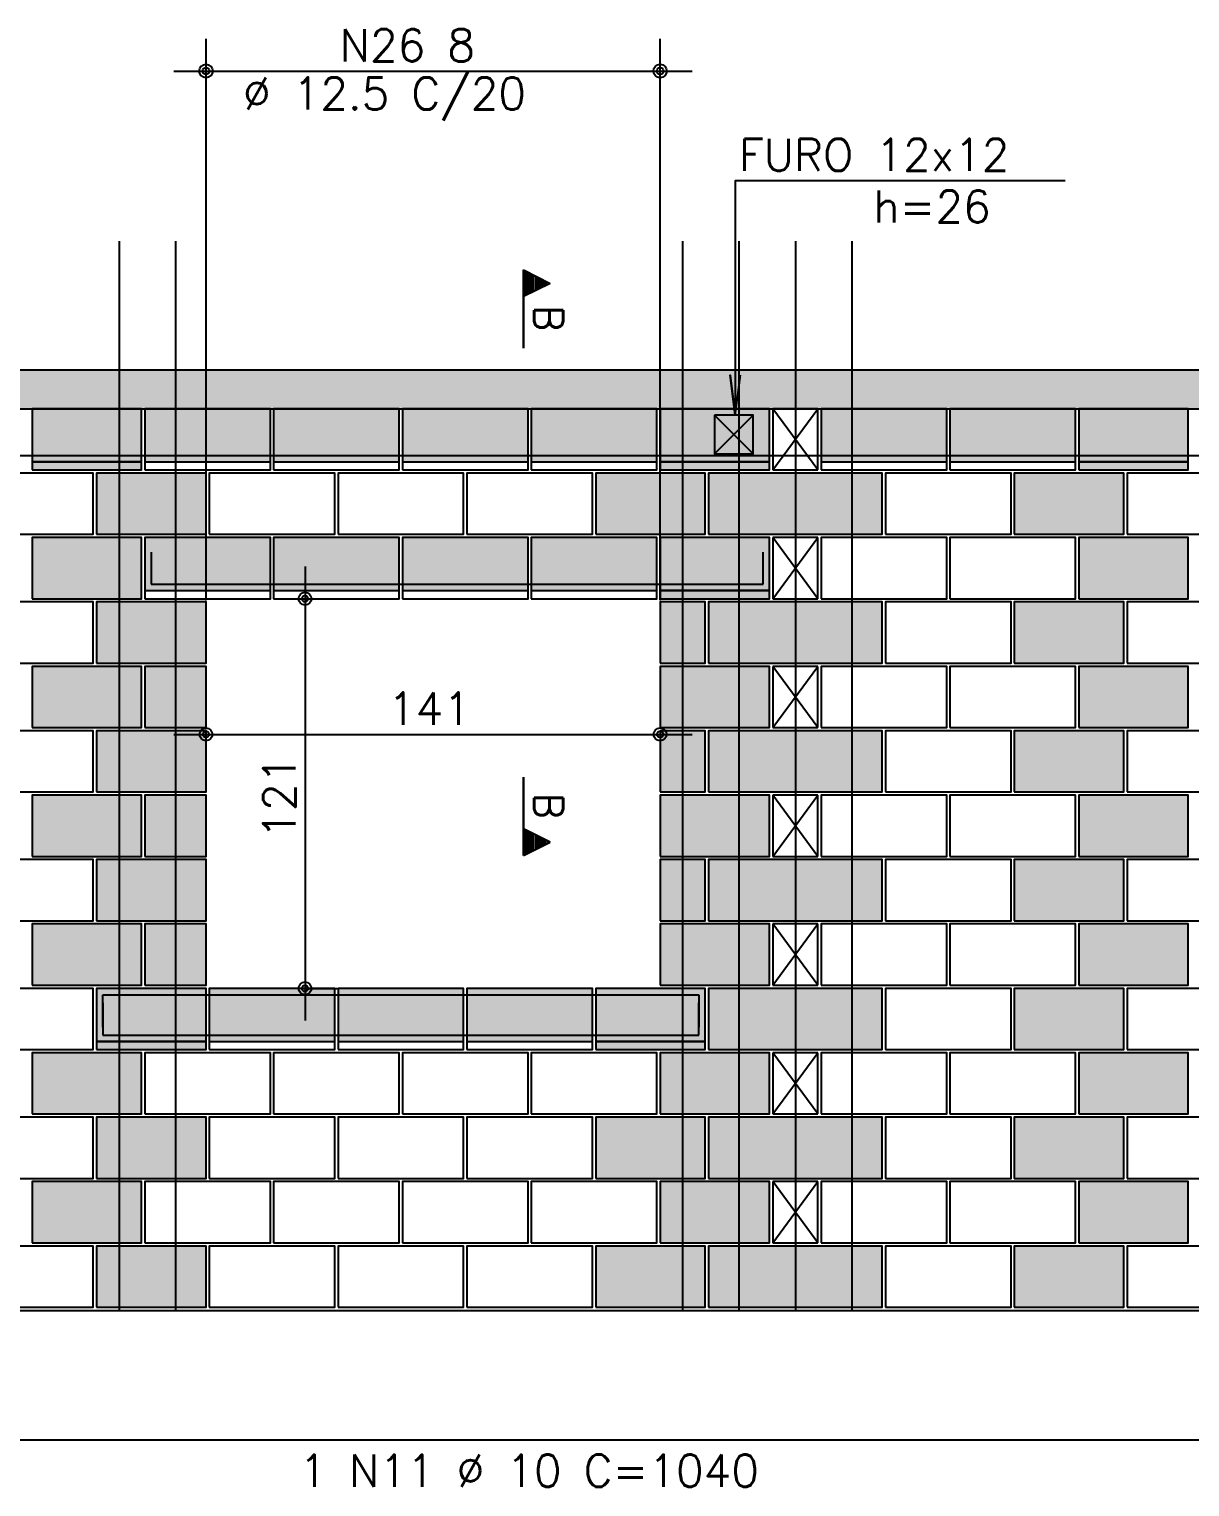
# Model space of a CAD drawing. Extents: x -2 to 121, y -2 to 61.
# Drawn here: x 34.65 to 41.86, y 25.88 to 34.93 of the extents above; entities that cross this region are included whole.
import ezdxf

# ---------------------------------------------------------------- set-up
doc = ezdxf.new("R2010")
doc.units = 0
doc.header["$MEASUREMENT"] = 0
for name, color, linetype in [('PENA_01', 1, 'CONTINUOUS'), ('PENA_02', 2, 'CONTINUOUS'), ('PENA_03', 3, 'CONTINUOUS'), ('PENA_05', 5, 'CONTINUOUS'), ('PENA_09', 254, 'CONTINUOUS'), ('PENA_11', 252, 'CONTINUOUS'), ('PENA_19', 240, 'CONTINUOUS'), ('PENA_21', 100, 'CONTINUOUS'), ('PENA_23', 50, 'CONTINUOUS'), ('PENA_28', 135, 'CONTINUOUS')]:
    doc.layers.add(name, color=color, linetype=linetype)
doc.styles.get("Standard").update_dxf_attribs({"font": 'ROMANS.SHX'})

msp = doc.modelspace()

# ---------------------------------------------------------------- linework, layer by layer
at = {"layer": 'PENA_01', "linetype": 'Continuous'}
for p, q in [((35.751821, 31.387547), (35.751821, 34.874768)), ((38.571821, 31.387547), (38.571821, 34.874768)), ((35.551821, 34.674768), (38.771821, 34.674768)), ((38.909876, 32.537547), (39.149876, 32.297547)), ((39.149876, 32.537547), (38.909876, 32.297547)), ((38.909876, 32.537547), (39.149876, 32.297547)), ((39.149876, 32.537547), (38.909876, 32.297547)), ((34.671821, 32.247547), (35.351821, 32.247547)), ((35.371821, 32.247547), (36.151821, 32.247547)), ((36.171821, 32.247547), (36.951821, 32.247547)), ((36.971821, 32.247547), (37.751821, 32.247547)), ((37.771821, 32.247547), (38.551821, 32.247547)), ((38.571821, 32.247547), (39.251821, 32.247547)), ((39.571821, 32.247547), (40.351821, 32.247547)), ((40.371821, 32.247547), (41.151821, 32.247547)), ((41.171821, 32.247547), (41.851821, 32.247547)), ((36.366739, 31.597547), (36.366739, 28.777547)), ((35.371821, 31.447547), (36.151821, 31.447547)), ((36.171821, 31.447547), (36.951821, 31.447547)), ((36.971821, 31.447547), (37.751821, 31.447547)), ((37.771821, 31.447547), (38.551821, 31.447547)), ((38.571821, 31.447547), (39.251821, 31.447547)), ((36.371821, 31.397547), (36.566739, 31.397547)), ((35.751821, 30.587547), (35.751821, 30.755157)), ((35.551821, 30.555157), (38.771821, 30.555157)), ((38.571821, 30.377547), (38.571821, 30.355157)), ((36.361821, 28.977547), (36.566739, 28.977547)), ((35.071821, 28.647547), (35.751821, 28.647547)), ((35.771821, 28.647547), (36.551821, 28.647547)), ((36.571821, 28.647547), (37.351821, 28.647547)), ((37.371821, 28.647547), (38.151821, 28.647547)), ((38.171821, 28.647547), (38.851821, 28.647547))]:
    msp.add_line(p, q, dxfattribs=at)
msp.add_lwpolyline([(38.909876, 32.537547), (38.909876, 32.297547), (39.149876, 32.297547), (39.149876, 32.537547), (38.909876, 32.537547)], dxfattribs=at)
msp.add_lwpolyline([(38.909876, 32.537547), (38.909876, 32.297547), (39.149876, 32.297547), (39.149876, 32.537547), (38.909876, 32.537547)], dxfattribs=at)
at = {"layer": 'PENA_02', "linetype": 'Continuous'}
for p, q in [((39.551821, 32.577547), (39.271821, 32.577547)), ((39.271821, 32.577547), (39.271821, 32.197547)), ((39.551821, 32.197547), (39.551821, 32.577547)), ((39.271821, 32.197547), (39.551821, 32.197547)), ((39.551821, 31.777547), (39.271821, 31.777547)), ((39.271821, 31.777547), (39.271821, 31.397547)), ((39.551821, 31.397547), (39.551821, 31.777547)), ((39.271821, 31.397547), (39.551821, 31.397547)), ((39.551821, 30.977547), (39.271821, 30.977547)), ((39.271821, 30.977547), (39.271821, 30.597547)), ((39.551821, 30.597547), (39.551821, 30.977547)), ((39.271821, 30.597547), (39.551821, 30.597547)), ((39.551821, 30.177547), (39.271821, 30.177547)), ((39.271821, 30.177547), (39.271821, 29.797547)), ((39.551821, 29.797547), (39.551821, 30.177547)), ((39.271821, 29.797547), (39.551821, 29.797547)), ((39.551821, 29.377547), (39.271821, 29.377547)), ((39.271821, 29.377547), (39.271821, 28.997547)), ((39.551821, 28.997547), (39.551821, 29.377547)), ((39.271821, 28.997547), (39.551821, 28.997547)), ((39.551821, 28.577547), (39.271821, 28.577547)), ((39.271821, 28.577547), (39.271821, 28.197547)), ((39.551821, 28.197547), (39.551821, 28.577547)), ((39.271821, 28.197547), (39.551821, 28.197547)), ((39.551821, 27.777547), (39.271821, 27.777547)), ((39.271821, 27.777547), (39.271821, 27.397547)), ((39.551821, 27.397547), (39.551821, 27.777547)), ((39.271821, 27.397547), (39.551821, 27.397547)), ((6.771821, 26.977547), (62.951821, 26.977547))]:
    msp.add_line(p, q, dxfattribs=at)
for points in [[(6.771821, 32.817547), (6.771821, 32.577547), (47.251821, 32.577547), (47.251821, 31.397547), (54.051821, 31.397547), (54.051821, 32.577547), (55.671821, 32.577547), (55.671821, 31.397547), (62.271821, 31.397547), (62.271821, 32.577547), (62.951821, 32.577547), (62.951821, 32.817547), (6.771821, 32.817547)], [(34.671821, 32.197547), (35.351821, 32.197547), (35.351821, 32.577547), (34.671821, 32.577547), (34.671821, 32.197547)], [(35.371821, 32.197547), (36.151821, 32.197547), (36.151821, 32.577547), (35.371821, 32.577547), (35.371821, 32.197547)], [(36.171821, 32.197547), (36.951821, 32.197547), (36.951821, 32.577547), (36.171821, 32.577547), (36.171821, 32.197547)], [(36.971821, 32.197547), (37.751821, 32.197547), (37.751821, 32.577547), (36.971821, 32.577547), (36.971821, 32.197547)], [(37.771821, 32.197547), (38.551821, 32.197547), (38.551821, 32.577547), (37.771821, 32.577547), (37.771821, 32.197547)], [(38.571821, 32.197547), (39.251821, 32.197547), (39.251821, 32.577547), (38.571821, 32.577547), (38.571821, 32.197547)], [(39.571821, 32.197547), (40.351821, 32.197547), (40.351821, 32.577547), (39.571821, 32.577547), (39.571821, 32.197547)], [(40.371821, 32.197547), (41.151821, 32.197547), (41.151821, 32.577547), (40.371821, 32.577547), (40.371821, 32.197547)], [(41.171821, 32.197547), (41.851821, 32.197547), (41.851821, 32.577547), (41.171821, 32.577547), (41.171821, 32.197547)], [(34.271821, 31.797547), (35.051821, 31.797547), (35.051821, 32.177547), (34.271821, 32.177547), (34.271821, 31.797547)], [(35.071821, 31.797547), (35.751821, 31.797547), (35.751821, 32.177547), (35.071821, 32.177547), (35.071821, 31.797547)], [(35.771821, 31.797547), (36.551821, 31.797547), (36.551821, 32.177547), (35.771821, 32.177547), (35.771821, 31.797547)], [(36.571821, 31.797547), (37.351821, 31.797547), (37.351821, 32.177547), (36.571821, 32.177547), (36.571821, 31.797547)], [(37.371821, 31.797547), (38.151821, 31.797547), (38.151821, 32.177547), (37.371821, 32.177547), (37.371821, 31.797547)], [(38.171821, 31.797547), (38.851821, 31.797547), (38.851821, 32.177547), (38.171821, 32.177547), (38.171821, 31.797547)], [(38.871821, 31.797547), (39.951821, 31.797547), (39.951821, 32.177547), (38.871821, 32.177547), (38.871821, 31.797547)], [(39.971821, 31.797547), (40.751821, 31.797547), (40.751821, 32.177547), (39.971821, 32.177547), (39.971821, 31.797547)], [(40.771821, 31.797547), (41.451821, 31.797547), (41.451821, 32.177547), (40.771821, 32.177547), (40.771821, 31.797547)], [(41.471821, 31.797547), (42.251821, 31.797547), (42.251821, 32.177547), (41.471821, 32.177547), (41.471821, 31.797547)], [(34.671821, 31.397547), (35.351821, 31.397547), (35.351821, 31.777547), (34.671821, 31.777547), (34.671821, 31.397547)], [(35.371821, 31.397547), (36.151821, 31.397547), (36.151821, 31.777547), (35.371821, 31.777547), (35.371821, 31.397547)], [(36.171821, 31.397547), (36.951821, 31.397547), (36.951821, 31.777547), (36.171821, 31.777547), (36.171821, 31.397547)], [(36.971821, 31.397547), (37.751821, 31.397547), (37.751821, 31.777547), (36.971821, 31.777547), (36.971821, 31.397547)], [(37.771821, 31.397547), (38.551821, 31.397547), (38.551821, 31.777547), (37.771821, 31.777547), (37.771821, 31.397547)], [(38.571821, 31.397547), (39.251821, 31.397547), (39.251821, 31.777547), (38.571821, 31.777547), (38.571821, 31.397547)], [(39.571821, 31.397547), (40.351821, 31.397547), (40.351821, 31.777547), (39.571821, 31.777547), (39.571821, 31.397547)], [(40.371821, 31.397547), (41.151821, 31.397547), (41.151821, 31.777547), (40.371821, 31.777547), (40.371821, 31.397547)], [(41.171821, 31.397547), (41.851821, 31.397547), (41.851821, 31.777547), (41.171821, 31.777547), (41.171821, 31.397547)], [(34.271821, 30.997547), (35.051821, 30.997547), (35.051821, 31.377547), (34.271821, 31.377547), (34.271821, 30.997547)], [(35.071821, 30.997547), (35.751821, 30.997547), (35.751821, 31.377547), (35.071821, 31.377547), (35.071821, 30.997547)], [(38.571821, 30.997547), (38.851821, 30.997547), (38.851821, 31.377547), (38.571821, 31.377547), (38.571821, 30.997547)], [(38.871821, 30.997547), (39.951821, 30.997547), (39.951821, 31.377547), (38.871821, 31.377547), (38.871821, 30.997547)], [(39.971821, 30.997547), (40.751821, 30.997547), (40.751821, 31.377547), (39.971821, 31.377547), (39.971821, 30.997547)], [(40.771821, 30.997547), (41.451821, 30.997547), (41.451821, 31.377547), (40.771821, 31.377547), (40.771821, 30.997547)], [(41.471821, 30.997547), (42.251821, 30.997547), (42.251821, 31.377547), (41.471821, 31.377547), (41.471821, 30.997547)], [(34.671821, 30.597547), (35.351821, 30.597547), (35.351821, 30.977547), (34.671821, 30.977547), (34.671821, 30.597547)], [(35.371821, 30.597547), (35.751821, 30.597547), (35.751821, 30.977547), (35.371821, 30.977547), (35.371821, 30.597547)], [(38.571821, 30.597547), (39.251821, 30.597547), (39.251821, 30.977547), (38.571821, 30.977547), (38.571821, 30.597547)], [(39.571821, 30.597547), (40.351821, 30.597547), (40.351821, 30.977547), (39.571821, 30.977547), (39.571821, 30.597547)], [(40.371821, 30.597547), (41.151821, 30.597547), (41.151821, 30.977547), (40.371821, 30.977547), (40.371821, 30.597547)], [(41.171821, 30.597547), (41.851821, 30.597547), (41.851821, 30.977547), (41.171821, 30.977547), (41.171821, 30.597547)], [(34.271821, 30.197547), (35.051821, 30.197547), (35.051821, 30.577547), (34.271821, 30.577547), (34.271821, 30.197547)], [(35.071821, 30.197547), (35.751821, 30.197547), (35.751821, 30.577547), (35.071821, 30.577547), (35.071821, 30.197547)], [(38.571821, 30.197547), (38.851821, 30.197547), (38.851821, 30.577547), (38.571821, 30.577547), (38.571821, 30.197547)], [(38.871821, 30.197547), (39.951821, 30.197547), (39.951821, 30.577547), (38.871821, 30.577547), (38.871821, 30.197547)], [(39.971821, 30.197547), (40.751821, 30.197547), (40.751821, 30.577547), (39.971821, 30.577547), (39.971821, 30.197547)], [(40.771821, 30.197547), (41.451821, 30.197547), (41.451821, 30.577547), (40.771821, 30.577547), (40.771821, 30.197547)], [(41.471821, 30.197547), (42.251821, 30.197547), (42.251821, 30.577547), (41.471821, 30.577547), (41.471821, 30.197547)], [(34.671821, 29.797547), (35.351821, 29.797547), (35.351821, 30.177547), (34.671821, 30.177547), (34.671821, 29.797547)], [(35.371821, 29.797547), (35.751821, 29.797547), (35.751821, 30.177547), (35.371821, 30.177547), (35.371821, 29.797547)], [(38.571821, 29.797547), (39.251821, 29.797547), (39.251821, 30.177547), (38.571821, 30.177547), (38.571821, 29.797547)], [(39.571821, 29.797547), (40.351821, 29.797547), (40.351821, 30.177547), (39.571821, 30.177547), (39.571821, 29.797547)], [(40.371821, 29.797547), (41.151821, 29.797547), (41.151821, 30.177547), (40.371821, 30.177547), (40.371821, 29.797547)], [(41.171821, 29.797547), (41.851821, 29.797547), (41.851821, 30.177547), (41.171821, 30.177547), (41.171821, 29.797547)], [(34.271821, 29.397547), (35.051821, 29.397547), (35.051821, 29.777547), (34.271821, 29.777547), (34.271821, 29.397547)], [(35.071821, 29.397547), (35.751821, 29.397547), (35.751821, 29.777547), (35.071821, 29.777547), (35.071821, 29.397547)], [(38.571821, 29.397547), (38.851821, 29.397547), (38.851821, 29.777547), (38.571821, 29.777547), (38.571821, 29.397547)], [(38.871821, 29.397547), (39.951821, 29.397547), (39.951821, 29.777547), (38.871821, 29.777547), (38.871821, 29.397547)], [(39.971821, 29.397547), (40.751821, 29.397547), (40.751821, 29.777547), (39.971821, 29.777547), (39.971821, 29.397547)], [(40.771821, 29.397547), (41.451821, 29.397547), (41.451821, 29.777547), (40.771821, 29.777547), (40.771821, 29.397547)], [(41.471821, 29.397547), (42.251821, 29.397547), (42.251821, 29.777547), (41.471821, 29.777547), (41.471821, 29.397547)], [(34.671821, 28.997547), (35.351821, 28.997547), (35.351821, 29.377547), (34.671821, 29.377547), (34.671821, 28.997547)], [(35.371821, 28.997547), (35.751821, 28.997547), (35.751821, 29.377547), (35.371821, 29.377547), (35.371821, 28.997547)], [(38.571821, 28.997547), (39.251821, 28.997547), (39.251821, 29.377547), (38.571821, 29.377547), (38.571821, 28.997547)], [(39.571821, 28.997547), (40.351821, 28.997547), (40.351821, 29.377547), (39.571821, 29.377547), (39.571821, 28.997547)], [(40.371821, 28.997547), (41.151821, 28.997547), (41.151821, 29.377547), (40.371821, 29.377547), (40.371821, 28.997547)], [(41.171821, 28.997547), (41.851821, 28.997547), (41.851821, 29.377547), (41.171821, 29.377547), (41.171821, 28.997547)], [(34.271821, 28.597547), (35.051821, 28.597547), (35.051821, 28.977547), (34.271821, 28.977547), (34.271821, 28.597547)], [(35.071821, 28.597547), (35.751821, 28.597547), (35.751821, 28.977547), (35.071821, 28.977547), (35.071821, 28.597547)], [(35.771821, 28.597547), (36.551821, 28.597547), (36.551821, 28.977547), (35.771821, 28.977547), (35.771821, 28.597547)], [(36.571821, 28.597547), (37.351821, 28.597547), (37.351821, 28.977547), (36.571821, 28.977547), (36.571821, 28.597547)], [(37.371821, 28.597547), (38.151821, 28.597547), (38.151821, 28.977547), (37.371821, 28.977547), (37.371821, 28.597547)], [(38.171821, 28.597547), (38.851821, 28.597547), (38.851821, 28.977547), (38.171821, 28.977547), (38.171821, 28.597547)], [(38.871821, 28.597547), (39.951821, 28.597547), (39.951821, 28.977547), (38.871821, 28.977547), (38.871821, 28.597547)], [(39.971821, 28.597547), (40.751821, 28.597547), (40.751821, 28.977547), (39.971821, 28.977547), (39.971821, 28.597547)], [(40.771821, 28.597547), (41.451821, 28.597547), (41.451821, 28.977547), (40.771821, 28.977547), (40.771821, 28.597547)], [(41.471821, 28.597547), (42.251821, 28.597547), (42.251821, 28.977547), (41.471821, 28.977547), (41.471821, 28.597547)], [(34.671821, 28.197547), (35.351821, 28.197547), (35.351821, 28.577547), (34.671821, 28.577547), (34.671821, 28.197547)], [(35.371821, 28.197547), (36.151821, 28.197547), (36.151821, 28.577547), (35.371821, 28.577547), (35.371821, 28.197547)], [(36.171821, 28.197547), (36.951821, 28.197547), (36.951821, 28.577547), (36.171821, 28.577547), (36.171821, 28.197547)], [(36.971821, 28.197547), (37.751821, 28.197547), (37.751821, 28.577547), (36.971821, 28.577547), (36.971821, 28.197547)], [(37.771821, 28.197547), (38.551821, 28.197547), (38.551821, 28.577547), (37.771821, 28.577547), (37.771821, 28.197547)], [(38.571821, 28.197547), (39.251821, 28.197547), (39.251821, 28.577547), (38.571821, 28.577547), (38.571821, 28.197547)], [(39.571821, 28.197547), (40.351821, 28.197547), (40.351821, 28.577547), (39.571821, 28.577547), (39.571821, 28.197547)], [(40.371821, 28.197547), (41.151821, 28.197547), (41.151821, 28.577547), (40.371821, 28.577547), (40.371821, 28.197547)], [(41.171821, 28.197547), (41.851821, 28.197547), (41.851821, 28.577547), (41.171821, 28.577547), (41.171821, 28.197547)], [(34.271821, 27.797547), (35.051821, 27.797547), (35.051821, 28.177547), (34.271821, 28.177547), (34.271821, 27.797547)], [(35.071821, 27.797547), (35.751821, 27.797547), (35.751821, 28.177547), (35.071821, 28.177547), (35.071821, 27.797547)], [(35.771821, 27.797547), (36.551821, 27.797547), (36.551821, 28.177547), (35.771821, 28.177547), (35.771821, 27.797547)], [(36.571821, 27.797547), (37.351821, 27.797547), (37.351821, 28.177547), (36.571821, 28.177547), (36.571821, 27.797547)], [(37.371821, 27.797547), (38.151821, 27.797547), (38.151821, 28.177547), (37.371821, 28.177547), (37.371821, 27.797547)], [(38.171821, 27.797547), (38.851821, 27.797547), (38.851821, 28.177547), (38.171821, 28.177547), (38.171821, 27.797547)], [(38.871821, 27.797547), (39.951821, 27.797547), (39.951821, 28.177547), (38.871821, 28.177547), (38.871821, 27.797547)], [(39.971821, 27.797547), (40.751821, 27.797547), (40.751821, 28.177547), (39.971821, 28.177547), (39.971821, 27.797547)], [(40.771821, 27.797547), (41.451821, 27.797547), (41.451821, 28.177547), (40.771821, 28.177547), (40.771821, 27.797547)], [(41.471821, 27.797547), (42.251821, 27.797547), (42.251821, 28.177547), (41.471821, 28.177547), (41.471821, 27.797547)], [(34.671821, 27.397547), (35.351821, 27.397547), (35.351821, 27.777547), (34.671821, 27.777547), (34.671821, 27.397547)], [(35.371821, 27.397547), (36.151821, 27.397547), (36.151821, 27.777547), (35.371821, 27.777547), (35.371821, 27.397547)], [(36.171821, 27.397547), (36.951821, 27.397547), (36.951821, 27.777547), (36.171821, 27.777547), (36.171821, 27.397547)], [(36.971821, 27.397547), (37.751821, 27.397547), (37.751821, 27.777547), (36.971821, 27.777547), (36.971821, 27.397547)], [(37.771821, 27.397547), (38.551821, 27.397547), (38.551821, 27.777547), (37.771821, 27.777547), (37.771821, 27.397547)], [(38.571821, 27.397547), (39.251821, 27.397547), (39.251821, 27.777547), (38.571821, 27.777547), (38.571821, 27.397547)], [(39.571821, 27.397547), (40.351821, 27.397547), (40.351821, 27.777547), (39.571821, 27.777547), (39.571821, 27.397547)], [(40.371821, 27.397547), (41.151821, 27.397547), (41.151821, 27.777547), (40.371821, 27.777547), (40.371821, 27.397547)], [(41.171821, 27.397547), (41.851821, 27.397547), (41.851821, 27.777547), (41.171821, 27.777547), (41.171821, 27.397547)], [(34.271821, 26.997547), (35.051821, 26.997547), (35.051821, 27.377547), (34.271821, 27.377547), (34.271821, 26.997547)], [(35.071821, 26.997547), (35.751821, 26.997547), (35.751821, 27.377547), (35.071821, 27.377547), (35.071821, 26.997547)], [(35.771821, 26.997547), (36.551821, 26.997547), (36.551821, 27.377547), (35.771821, 27.377547), (35.771821, 26.997547)], [(36.571821, 26.997547), (37.351821, 26.997547), (37.351821, 27.377547), (36.571821, 27.377547), (36.571821, 26.997547)], [(37.371821, 26.997547), (38.151821, 26.997547), (38.151821, 27.377547), (37.371821, 27.377547), (37.371821, 26.997547)], [(38.171821, 26.997547), (38.851821, 26.997547), (38.851821, 27.377547), (38.171821, 27.377547), (38.171821, 26.997547)], [(38.871821, 26.997547), (39.951821, 26.997547), (39.951821, 27.377547), (38.871821, 27.377547), (38.871821, 26.997547)], [(39.971821, 26.997547), (40.751821, 26.997547), (40.751821, 27.377547), (39.971821, 27.377547), (39.971821, 26.997547)], [(40.771821, 26.997547), (41.451821, 26.997547), (41.451821, 27.377547), (40.771821, 27.377547), (40.771821, 26.997547)], [(41.471821, 26.997547), (42.251821, 26.997547), (42.251821, 27.377547), (41.471821, 27.377547), (41.471821, 26.997547)]]:
    msp.add_lwpolyline(points, dxfattribs=at)
for centre, radius in [((35.751821, 34.674768), 0.041625), ((35.751821, 34.674768), 0.02075), ((38.571821, 34.674768), 0.041625), ((38.571821, 34.674768), 0.02075), ((36.366739, 31.397547), 0.04), ((36.366739, 31.397547), 0.02), ((35.751821, 30.555157), 0.04), ((35.751821, 30.555157), 0.02), ((38.571821, 30.555157), 0.04), ((38.571821, 30.555157), 0.02), ((36.366739, 28.977547), 0.04), ((36.366739, 28.977547), 0.02)]:
    msp.add_circle(centre, radius, dxfattribs=at)
at = {"layer": 'PENA_03', "linetype": 'Continuous'}
for p, q in [((37.722822, 32.952654), (37.722822, 33.439036)), ((37.722822, 33.439036), (37.888755, 33.35607)), ((37.723517, 33.437908), (37.887194, 33.35607)), ((37.723518, 33.437908), (37.723518, 33.274231)), ((37.735586, 33.432654), (37.735586, 33.279485)), ((37.74835, 33.426272), (37.74835, 33.285867)), ((37.761114, 33.41989), (37.761114, 33.292249)), ((37.773878, 33.413508), (37.773878, 33.298631)), ((37.786642, 33.407126), (37.786642, 33.305013)), ((37.888755, 33.35607), (37.723517, 33.273451)), ((37.887194, 33.35607), (37.723518, 33.274231)), ((37.799406, 33.400744), (37.799406, 33.311395)), ((37.81217, 33.394362), (37.81217, 33.317777)), ((37.824934, 33.38798), (37.824934, 33.324159)), ((37.837698, 33.381598), (37.837698, 33.330541)), ((37.850462, 33.375216), (37.850462, 33.336923)), ((37.863227, 33.368834), (37.863227, 33.343305)), ((37.875991, 33.362452), (37.875991, 33.349688)), ((37.723518, 33.273451), (37.723518, 32.952654)), ((39.271821, 32.197547), (39.551821, 32.577547)), ((39.551821, 32.197547), (39.271821, 32.577547)), ((39.271821, 31.397547), (39.551821, 31.777547)), ((39.551821, 31.397547), (39.271821, 31.777547)), ((36.171821, 31.397547), (36.171821, 31.397547)), ((35.751821, 31.187547), (35.751821, 31.187547)), ((38.571821, 31.187547), (38.571821, 31.187547)), ((39.271821, 30.597547), (39.551821, 30.977547)), ((39.551821, 30.597547), (39.271821, 30.977547)), ((38.571821, 30.577547), (38.571821, 30.577547)), ((35.751821, 30.387547), (35.751821, 30.387547)), ((37.722822, 30.28898), (37.722822, 29.802598)), ((37.723518, 29.968183), (37.723518, 30.28898)), ((39.271821, 29.797547), (39.551821, 30.177547)), ((39.551821, 29.797547), (39.271821, 30.177547)), ((37.888755, 29.885564), (37.723517, 29.968183)), ((37.723518, 29.803726), (37.723518, 29.967403)), ((37.887194, 29.885564), (37.723518, 29.967403)), ((37.722822, 29.802598), (37.888755, 29.885564)), ((37.723517, 29.803726), (37.887194, 29.885564)), ((37.735586, 29.80898), (37.735586, 29.962149)), ((37.74835, 29.815362), (37.74835, 29.955767)), ((37.761114, 29.821744), (37.761114, 29.949385)), ((37.773878, 29.828126), (37.773878, 29.943003)), ((37.786642, 29.834508), (37.786642, 29.936621)), ((37.799406, 29.84089), (37.799406, 29.930239)), ((37.81217, 29.847272), (37.81217, 29.923857)), ((37.824934, 29.853654), (37.824934, 29.917475)), ((37.837698, 29.860036), (37.837698, 29.911093)), ((37.850462, 29.866418), (37.850462, 29.904711)), ((37.863227, 29.8728), (37.863227, 29.898329)), ((37.875991, 29.879182), (37.875991, 29.891946)), ((39.271821, 28.997547), (39.551821, 29.377547)), ((39.551821, 28.997547), (39.271821, 29.377547)), ((36.161821, 28.977547), (36.161821, 28.977547)), ((39.271821, 28.197547), (39.551821, 28.577547)), ((39.551821, 28.197547), (39.271821, 28.577547)), ((39.271821, 27.397547), (39.551821, 27.777547)), ((39.551821, 27.397547), (39.271821, 27.777547))]:
    msp.add_line(p, q, dxfattribs=at)
msp.add_lwpolyline([(41.087998, 33.993563), (39.038908, 33.993563), (39.038908, 32.537778), (39.006276, 32.785639), (39.038908, 32.537778), (39.071539, 32.785639)], dxfattribs=at)
at = {"layer": 'PENA_05', "linetype": 'Continuous'}
for p, q in [((26.861821, 32.287547), (47.651821, 32.287547)), ((35.411821, 31.687547), (35.411821, 31.487547)), ((39.211821, 31.487547), (39.211821, 31.687547)), ((35.411821, 31.487547), (39.211821, 31.487547)), ((35.111821, 28.737547), (35.111821, 28.937547)), ((35.111821, 28.937547), (38.811821, 28.937547)), ((35.111821, 28.887547), (35.111821, 28.687547)), ((38.811821, 28.937547), (38.811821, 28.737547)), ((38.811821, 28.687547), (38.811821, 28.887547)), ((35.111821, 28.687547), (38.811821, 28.687547)), ((26.861821, 26.173299), (47.651821, 26.173299))]:
    msp.add_line(p, q, dxfattribs=at)
for points in [[(35.211821, 33.617547), (35.211821, 26.977547)], [(35.561821, 33.617547), (35.561821, 26.977547)], [(38.711821, 33.617547), (38.711821, 26.977547)], [(39.061821, 33.617547), (39.061821, 26.977547)], [(39.411821, 33.617547), (39.411821, 26.977547)], [(39.761821, 33.617547), (39.761821, 26.977547)]]:
    msp.add_lwpolyline(points, dxfattribs=at)
at = {"layer": 'PENA_09', "linetype": 'Continuous'}
for points in [[(34.671821, 32.247547), (35.351821, 32.247547), (35.351821, 32.577547), (34.671821, 32.577547), (34.671821, 32.247547)], [(35.371821, 32.247547), (36.151821, 32.247547), (36.151821, 32.577547), (35.371821, 32.577547), (35.371821, 32.247547)], [(36.171821, 32.247547), (36.951821, 32.247547), (36.951821, 32.577547), (36.171821, 32.577547), (36.171821, 32.247547)], [(36.971821, 32.247547), (37.751821, 32.247547), (37.751821, 32.577547), (36.971821, 32.577547), (36.971821, 32.247547)], [(37.771821, 32.247547), (38.551821, 32.247547), (38.551821, 32.577547), (37.771821, 32.577547), (37.771821, 32.247547)], [(38.571821, 32.247547), (39.251821, 32.247547), (39.251821, 32.577547), (38.571821, 32.577547), (38.571821, 32.247547)], [(39.571821, 32.247547), (40.351821, 32.247547), (40.351821, 32.577547), (39.571821, 32.577547), (39.571821, 32.247547)], [(40.371821, 32.247547), (41.151821, 32.247547), (41.151821, 32.577547), (40.371821, 32.577547), (40.371821, 32.247547)], [(41.171821, 32.247547), (41.851821, 32.247547), (41.851821, 32.577547), (41.171821, 32.577547), (41.171821, 32.247547)], [(35.371821, 31.447547), (36.151821, 31.447547), (36.151821, 31.777547), (35.371821, 31.777547), (35.371821, 31.447547)], [(36.171821, 31.447547), (36.951821, 31.447547), (36.951821, 31.777547), (36.171821, 31.777547), (36.171821, 31.447547)], [(36.971821, 31.447547), (37.751821, 31.447547), (37.751821, 31.777547), (36.971821, 31.777547), (36.971821, 31.447547)], [(37.771821, 31.447547), (38.551821, 31.447547), (38.551821, 31.777547), (37.771821, 31.777547), (37.771821, 31.447547)], [(38.571821, 31.447547), (39.251821, 31.447547), (39.251821, 31.777547), (38.571821, 31.777547), (38.571821, 31.447547)], [(35.071821, 28.647547), (35.751821, 28.647547), (35.751821, 28.977547), (35.071821, 28.977547), (35.071821, 28.647547)], [(35.771821, 28.647547), (36.551821, 28.647547), (36.551821, 28.977547), (35.771821, 28.977547), (35.771821, 28.647547)], [(36.571821, 28.647547), (37.351821, 28.647547), (37.351821, 28.977547), (36.571821, 28.977547), (36.571821, 28.647547)], [(37.371821, 28.647547), (38.151821, 28.647547), (38.151821, 28.977547), (37.371821, 28.977547), (37.371821, 28.647547)], [(38.171821, 28.647547), (38.851821, 28.647547), (38.851821, 28.977547), (38.171821, 28.977547), (38.171821, 28.647547)]]:
    msp.add_lwpolyline(points, dxfattribs=at)
for points in [[(34.671821, 32.247547), (35.351821, 32.247547), (35.351821, 32.577547)], [(34.671821, 32.247547), (35.351821, 32.577547), (34.671821, 32.577547)], [(34.671821, 32.247547), (34.671821, 32.577547), (34.671821, 32.247547)], [(35.371821, 32.247547), (36.151821, 32.247547), (36.151821, 32.577547)], [(35.371821, 32.247547), (36.151821, 32.577547), (35.371821, 32.577547)], [(35.371821, 32.247547), (35.371821, 32.577547), (35.371821, 32.247547)], [(36.171821, 32.247547), (36.951821, 32.247547), (36.951821, 32.577547)], [(36.171821, 32.247547), (36.951821, 32.577547), (36.171821, 32.577547)], [(36.171821, 32.247547), (36.171821, 32.577547), (36.171821, 32.247547)], [(36.971821, 32.247547), (37.751821, 32.247547), (37.751821, 32.577547)], [(36.971821, 32.247547), (37.751821, 32.577547), (36.971821, 32.577547)], [(36.971821, 32.247547), (36.971821, 32.577547), (36.971821, 32.247547)], [(37.771821, 32.247547), (38.551821, 32.247547), (38.551821, 32.577547)], [(37.771821, 32.247547), (38.551821, 32.577547), (37.771821, 32.577547)], [(37.771821, 32.247547), (37.771821, 32.577547), (37.771821, 32.247547)], [(38.571821, 32.247547), (39.251821, 32.247547), (39.251821, 32.577547)], [(38.571821, 32.247547), (39.251821, 32.577547), (38.571821, 32.577547)], [(38.571821, 32.247547), (38.571821, 32.577547), (38.571821, 32.247547)], [(39.571821, 32.247547), (40.351821, 32.247547), (40.351821, 32.577547)], [(39.571821, 32.247547), (40.351821, 32.577547), (39.571821, 32.577547)], [(39.571821, 32.247547), (39.571821, 32.577547), (39.571821, 32.247547)], [(40.371821, 32.247547), (41.151821, 32.247547), (41.151821, 32.577547)], [(40.371821, 32.247547), (41.151821, 32.577547), (40.371821, 32.577547)], [(40.371821, 32.247547), (40.371821, 32.577547), (40.371821, 32.247547)], [(41.171821, 32.247547), (41.851821, 32.247547), (41.851821, 32.577547)], [(41.171821, 32.247547), (41.851821, 32.577547), (41.171821, 32.577547)], [(41.171821, 32.247547), (41.171821, 32.577547), (41.171821, 32.247547)], [(35.371821, 31.447547), (36.151821, 31.447547), (36.151821, 31.777547)], [(35.371821, 31.447547), (36.151821, 31.777547), (35.371821, 31.777547)], [(35.371821, 31.447547), (35.371821, 31.777547), (35.371821, 31.447547)], [(36.171821, 31.447547), (36.951821, 31.447547), (36.951821, 31.777547)], [(36.171821, 31.447547), (36.951821, 31.777547), (36.171821, 31.777547)], [(36.171821, 31.447547), (36.171821, 31.777547), (36.171821, 31.447547)], [(36.971821, 31.447547), (37.751821, 31.447547), (37.751821, 31.777547)], [(36.971821, 31.447547), (37.751821, 31.777547), (36.971821, 31.777547)], [(36.971821, 31.447547), (36.971821, 31.777547), (36.971821, 31.447547)], [(37.771821, 31.447547), (38.551821, 31.447547), (38.551821, 31.777547)], [(37.771821, 31.447547), (38.551821, 31.777547), (37.771821, 31.777547)], [(37.771821, 31.447547), (37.771821, 31.777547), (37.771821, 31.447547)], [(38.571821, 31.447547), (39.251821, 31.447547), (39.251821, 31.777547)], [(38.571821, 31.447547), (39.251821, 31.777547), (38.571821, 31.777547)], [(38.571821, 31.447547), (38.571821, 31.777547), (38.571821, 31.447547)], [(35.071821, 28.647547), (35.751821, 28.647547), (35.751821, 28.977547)], [(35.071821, 28.647547), (35.751821, 28.977547), (35.071821, 28.977547)], [(35.071821, 28.647547), (35.071821, 28.977547), (35.071821, 28.647547)], [(35.771821, 28.647547), (36.551821, 28.647547), (36.551821, 28.977547)], [(35.771821, 28.647547), (36.551821, 28.977547), (35.771821, 28.977547)], [(35.771821, 28.647547), (35.771821, 28.977547), (35.771821, 28.647547)], [(36.571821, 28.647547), (37.351821, 28.647547), (37.351821, 28.977547)], [(36.571821, 28.647547), (37.351821, 28.977547), (36.571821, 28.977547)], [(36.571821, 28.647547), (36.571821, 28.977547), (36.571821, 28.647547)], [(37.371821, 28.647547), (38.151821, 28.647547), (38.151821, 28.977547)], [(37.371821, 28.647547), (38.151821, 28.977547), (37.371821, 28.977547)], [(37.371821, 28.647547), (37.371821, 28.977547), (37.371821, 28.647547)], [(38.171821, 28.647547), (38.851821, 28.647547), (38.851821, 28.977547)], [(38.171821, 28.647547), (38.851821, 28.977547), (38.171821, 28.977547)], [(38.171821, 28.647547), (38.171821, 28.977547), (38.171821, 28.647547)]]:
    msp.add_solid(points, dxfattribs=at)
at = {"layer": 'PENA_11', "linetype": 'Continuous'}
for points in [[(62.951821, 32.817547), (6.771821, 32.817547), (6.771821, 32.577547)], [(62.951821, 32.817547), (6.771821, 32.577547), (47.251821, 32.577547)]]:
    msp.add_solid(points, dxfattribs=at)
at = {"layer": 'PENA_19', "linetype": 'Continuous'}
for points in [[(38.871821, 31.797547), (39.951821, 31.797547), (39.951821, 32.177547), (38.871821, 32.177547), (38.871821, 31.797547)], [(38.871821, 30.997547), (39.951821, 30.997547), (39.951821, 31.377547), (38.871821, 31.377547), (38.871821, 30.997547)], [(38.871821, 30.197547), (39.951821, 30.197547), (39.951821, 30.577547), (38.871821, 30.577547), (38.871821, 30.197547)], [(38.871821, 29.397547), (39.951821, 29.397547), (39.951821, 29.777547), (38.871821, 29.777547), (38.871821, 29.397547)], [(38.871821, 28.597547), (39.951821, 28.597547), (39.951821, 28.977547), (38.871821, 28.977547), (38.871821, 28.597547)], [(38.871821, 27.797547), (39.951821, 27.797547), (39.951821, 28.177547), (38.871821, 28.177547), (38.871821, 27.797547)], [(38.871821, 26.997547), (39.951821, 26.997547), (39.951821, 27.377547), (38.871821, 27.377547), (38.871821, 26.997547)]]:
    msp.add_lwpolyline(points, dxfattribs=at)
for points in [[(38.871821, 31.797547), (39.951821, 31.797547), (39.951821, 32.177547)], [(38.871821, 31.797547), (39.951821, 32.177547), (38.871821, 32.177547)], [(38.871821, 31.797547), (38.871821, 32.177547), (38.871821, 31.797547)], [(38.871821, 30.997547), (39.951821, 30.997547), (39.951821, 31.377547)], [(38.871821, 30.997547), (39.951821, 31.377547), (38.871821, 31.377547)], [(38.871821, 30.997547), (38.871821, 31.377547), (38.871821, 30.997547)], [(38.871821, 30.197547), (39.951821, 30.197547), (39.951821, 30.577547)], [(38.871821, 30.197547), (39.951821, 30.577547), (38.871821, 30.577547)], [(38.871821, 30.197547), (38.871821, 30.577547), (38.871821, 30.197547)], [(38.871821, 29.397547), (39.951821, 29.397547), (39.951821, 29.777547)], [(38.871821, 29.397547), (39.951821, 29.777547), (38.871821, 29.777547)], [(38.871821, 29.397547), (38.871821, 29.777547), (38.871821, 29.397547)], [(38.871821, 28.597547), (39.951821, 28.597547), (39.951821, 28.977547)], [(38.871821, 28.597547), (39.951821, 28.977547), (38.871821, 28.977547)], [(38.871821, 28.597547), (38.871821, 28.977547), (38.871821, 28.597547)], [(38.871821, 27.797547), (39.951821, 27.797547), (39.951821, 28.177547)], [(38.871821, 27.797547), (39.951821, 28.177547), (38.871821, 28.177547)], [(38.871821, 27.797547), (38.871821, 28.177547), (38.871821, 27.797547)], [(38.871821, 26.997547), (39.951821, 26.997547), (39.951821, 27.377547)], [(38.871821, 26.997547), (39.951821, 27.377547), (38.871821, 27.377547)], [(38.871821, 26.997547), (38.871821, 27.377547), (38.871821, 26.997547)]]:
    msp.add_solid(points, dxfattribs=at)
at = {"layer": 'PENA_21', "linetype": 'Continuous'}
for points in [[(34.671821, 32.197547), (35.351821, 32.197547), (35.351821, 32.247547), (34.671821, 32.247547), (34.671821, 32.197547)], [(38.571821, 32.197547), (39.251821, 32.197547), (39.251821, 32.247547), (38.571821, 32.247547), (38.571821, 32.197547)], [(41.171821, 32.197547), (41.851821, 32.197547), (41.851821, 32.247547), (41.171821, 32.247547), (41.171821, 32.197547)], [(35.071821, 31.797547), (35.751821, 31.797547), (35.751821, 32.177547), (35.071821, 32.177547), (35.071821, 31.797547)], [(38.171821, 31.797547), (38.851821, 31.797547), (38.851821, 32.177547), (38.171821, 32.177547), (38.171821, 31.797547)], [(40.771821, 31.797547), (41.451821, 31.797547), (41.451821, 32.177547), (40.771821, 32.177547), (40.771821, 31.797547)], [(34.671821, 31.397547), (35.351821, 31.397547), (35.351821, 31.777547), (34.671821, 31.777547), (34.671821, 31.397547)], [(41.171821, 31.397547), (41.851821, 31.397547), (41.851821, 31.777547), (41.171821, 31.777547), (41.171821, 31.397547)], [(38.571821, 31.397547), (39.251821, 31.397547), (39.251821, 31.447547), (38.571821, 31.447547), (38.571821, 31.397547)], [(35.071821, 30.997547), (35.751821, 30.997547), (35.751821, 31.377547), (35.071821, 31.377547), (35.071821, 30.997547)], [(40.771821, 30.997547), (41.451821, 30.997547), (41.451821, 31.377547), (40.771821, 31.377547), (40.771821, 30.997547)], [(34.671821, 30.597547), (35.351821, 30.597547), (35.351821, 30.977547), (34.671821, 30.977547), (34.671821, 30.597547)], [(38.571821, 30.597547), (39.251821, 30.597547), (39.251821, 30.977547), (38.571821, 30.977547), (38.571821, 30.597547)], [(41.171821, 30.597547), (41.851821, 30.597547), (41.851821, 30.977547), (41.171821, 30.977547), (41.171821, 30.597547)], [(35.071821, 30.197547), (35.751821, 30.197547), (35.751821, 30.577547), (35.071821, 30.577547), (35.071821, 30.197547)], [(40.771821, 30.197547), (41.451821, 30.197547), (41.451821, 30.577547), (40.771821, 30.577547), (40.771821, 30.197547)], [(34.671821, 29.797547), (35.351821, 29.797547), (35.351821, 30.177547), (34.671821, 30.177547), (34.671821, 29.797547)], [(38.571821, 29.797547), (39.251821, 29.797547), (39.251821, 30.177547), (38.571821, 30.177547), (38.571821, 29.797547)], [(41.171821, 29.797547), (41.851821, 29.797547), (41.851821, 30.177547), (41.171821, 30.177547), (41.171821, 29.797547)], [(35.071821, 29.397547), (35.751821, 29.397547), (35.751821, 29.777547), (35.071821, 29.777547), (35.071821, 29.397547)], [(40.771821, 29.397547), (41.451821, 29.397547), (41.451821, 29.777547), (40.771821, 29.777547), (40.771821, 29.397547)], [(34.671821, 28.997547), (35.351821, 28.997547), (35.351821, 29.377547), (34.671821, 29.377547), (34.671821, 28.997547)], [(38.571821, 28.997547), (39.251821, 28.997547), (39.251821, 29.377547), (38.571821, 29.377547), (38.571821, 28.997547)], [(41.171821, 28.997547), (41.851821, 28.997547), (41.851821, 29.377547), (41.171821, 29.377547), (41.171821, 28.997547)], [(40.771821, 28.597547), (41.451821, 28.597547), (41.451821, 28.977547), (40.771821, 28.977547), (40.771821, 28.597547)], [(35.071821, 28.597547), (35.751821, 28.597547), (35.751821, 28.647547), (35.071821, 28.647547), (35.071821, 28.597547)], [(38.171821, 28.597547), (38.851821, 28.597547), (38.851821, 28.647547), (38.171821, 28.647547), (38.171821, 28.597547)], [(34.671821, 28.197547), (35.351821, 28.197547), (35.351821, 28.577547), (34.671821, 28.577547), (34.671821, 28.197547)], [(38.571821, 28.197547), (39.251821, 28.197547), (39.251821, 28.577547), (38.571821, 28.577547), (38.571821, 28.197547)], [(41.171821, 28.197547), (41.851821, 28.197547), (41.851821, 28.577547), (41.171821, 28.577547), (41.171821, 28.197547)], [(35.071821, 27.797547), (35.751821, 27.797547), (35.751821, 28.177547), (35.071821, 28.177547), (35.071821, 27.797547)], [(38.171821, 27.797547), (38.851821, 27.797547), (38.851821, 28.177547), (38.171821, 28.177547), (38.171821, 27.797547)], [(40.771821, 27.797547), (41.451821, 27.797547), (41.451821, 28.177547), (40.771821, 28.177547), (40.771821, 27.797547)], [(34.671821, 27.397547), (35.351821, 27.397547), (35.351821, 27.777547), (34.671821, 27.777547), (34.671821, 27.397547)], [(38.571821, 27.397547), (39.251821, 27.397547), (39.251821, 27.777547), (38.571821, 27.777547), (38.571821, 27.397547)], [(41.171821, 27.397547), (41.851821, 27.397547), (41.851821, 27.777547), (41.171821, 27.777547), (41.171821, 27.397547)], [(35.071821, 26.997547), (35.751821, 26.997547), (35.751821, 27.377547), (35.071821, 27.377547), (35.071821, 26.997547)], [(38.171821, 26.997547), (38.851821, 26.997547), (38.851821, 27.377547), (38.171821, 27.377547), (38.171821, 26.997547)], [(40.771821, 26.997547), (41.451821, 26.997547), (41.451821, 27.377547), (40.771821, 27.377547), (40.771821, 26.997547)]]:
    msp.add_lwpolyline(points, dxfattribs=at)
for points in [[(34.671821, 32.197547), (35.351821, 32.197547), (35.351821, 32.247547)], [(34.671821, 32.197547), (35.351821, 32.247547), (34.671821, 32.247547)], [(34.671821, 32.197547), (34.671821, 32.247547), (34.671821, 32.197547)], [(38.571821, 32.197547), (39.251821, 32.197547), (39.251821, 32.247547)], [(38.571821, 32.197547), (39.251821, 32.247547), (38.571821, 32.247547)], [(38.571821, 32.197547), (38.571821, 32.247547), (38.571821, 32.197547)], [(41.171821, 32.197547), (41.851821, 32.197547), (41.851821, 32.247547)], [(41.171821, 32.197547), (41.851821, 32.247547), (41.171821, 32.247547)], [(41.171821, 32.197547), (41.171821, 32.247547), (41.171821, 32.197547)], [(35.071821, 31.797547), (35.751821, 31.797547), (35.751821, 32.177547)], [(35.071821, 31.797547), (35.751821, 32.177547), (35.071821, 32.177547)], [(35.071821, 31.797547), (35.071821, 32.177547), (35.071821, 31.797547)], [(38.171821, 31.797547), (38.851821, 31.797547), (38.851821, 32.177547)], [(38.171821, 31.797547), (38.851821, 32.177547), (38.171821, 32.177547)], [(38.171821, 31.797547), (38.171821, 32.177547), (38.171821, 31.797547)], [(40.771821, 31.797547), (41.451821, 31.797547), (41.451821, 32.177547)], [(40.771821, 31.797547), (41.451821, 32.177547), (40.771821, 32.177547)], [(40.771821, 31.797547), (40.771821, 32.177547), (40.771821, 31.797547)], [(34.671821, 31.397547), (35.351821, 31.397547), (35.351821, 31.777547)], [(34.671821, 31.397547), (35.351821, 31.777547), (34.671821, 31.777547)], [(34.671821, 31.397547), (34.671821, 31.777547), (34.671821, 31.397547)], [(41.171821, 31.397547), (41.851821, 31.397547), (41.851821, 31.777547)], [(41.171821, 31.397547), (41.851821, 31.777547), (41.171821, 31.777547)], [(41.171821, 31.397547), (41.171821, 31.777547), (41.171821, 31.397547)], [(38.571821, 31.397547), (39.251821, 31.397547), (39.251821, 31.447547)], [(38.571821, 31.397547), (39.251821, 31.447547), (38.571821, 31.447547)], [(38.571821, 31.397547), (38.571821, 31.447547), (38.571821, 31.397547)], [(35.071821, 30.997547), (35.751821, 30.997547), (35.751821, 31.377547)], [(35.071821, 30.997547), (35.751821, 31.377547), (35.071821, 31.377547)], [(35.071821, 30.997547), (35.071821, 31.377547), (35.071821, 30.997547)], [(40.771821, 30.997547), (41.451821, 30.997547), (41.451821, 31.377547)], [(40.771821, 30.997547), (41.451821, 31.377547), (40.771821, 31.377547)], [(40.771821, 30.997547), (40.771821, 31.377547), (40.771821, 30.997547)], [(34.671821, 30.597547), (35.351821, 30.597547), (35.351821, 30.977547)], [(34.671821, 30.597547), (35.351821, 30.977547), (34.671821, 30.977547)], [(34.671821, 30.597547), (34.671821, 30.977547), (34.671821, 30.597547)], [(38.571821, 30.597547), (39.251821, 30.597547), (39.251821, 30.977547)], [(38.571821, 30.597547), (39.251821, 30.977547), (38.571821, 30.977547)], [(38.571821, 30.597547), (38.571821, 30.977547), (38.571821, 30.597547)], [(41.171821, 30.597547), (41.851821, 30.597547), (41.851821, 30.977547)], [(41.171821, 30.597547), (41.851821, 30.977547), (41.171821, 30.977547)], [(41.171821, 30.597547), (41.171821, 30.977547), (41.171821, 30.597547)], [(35.071821, 30.197547), (35.751821, 30.197547), (35.751821, 30.577547)], [(35.071821, 30.197547), (35.751821, 30.577547), (35.071821, 30.577547)], [(35.071821, 30.197547), (35.071821, 30.577547), (35.071821, 30.197547)], [(40.771821, 30.197547), (41.451821, 30.197547), (41.451821, 30.577547)], [(40.771821, 30.197547), (41.451821, 30.577547), (40.771821, 30.577547)], [(40.771821, 30.197547), (40.771821, 30.577547), (40.771821, 30.197547)], [(34.671821, 29.797547), (35.351821, 29.797547), (35.351821, 30.177547)], [(34.671821, 29.797547), (35.351821, 30.177547), (34.671821, 30.177547)], [(34.671821, 29.797547), (34.671821, 30.177547), (34.671821, 29.797547)], [(38.571821, 29.797547), (39.251821, 29.797547), (39.251821, 30.177547)], [(38.571821, 29.797547), (39.251821, 30.177547), (38.571821, 30.177547)], [(38.571821, 29.797547), (38.571821, 30.177547), (38.571821, 29.797547)], [(41.171821, 29.797547), (41.851821, 29.797547), (41.851821, 30.177547)], [(41.171821, 29.797547), (41.851821, 30.177547), (41.171821, 30.177547)], [(41.171821, 29.797547), (41.171821, 30.177547), (41.171821, 29.797547)], [(35.071821, 29.397547), (35.751821, 29.397547), (35.751821, 29.777547)], [(35.071821, 29.397547), (35.751821, 29.777547), (35.071821, 29.777547)], [(35.071821, 29.397547), (35.071821, 29.777547), (35.071821, 29.397547)], [(40.771821, 29.397547), (41.451821, 29.397547), (41.451821, 29.777547)], [(40.771821, 29.397547), (41.451821, 29.777547), (40.771821, 29.777547)], [(40.771821, 29.397547), (40.771821, 29.777547), (40.771821, 29.397547)], [(34.671821, 28.997547), (35.351821, 28.997547), (35.351821, 29.377547)], [(34.671821, 28.997547), (35.351821, 29.377547), (34.671821, 29.377547)], [(34.671821, 28.997547), (34.671821, 29.377547), (34.671821, 28.997547)], [(38.571821, 28.997547), (39.251821, 28.997547), (39.251821, 29.377547)], [(38.571821, 28.997547), (39.251821, 29.377547), (38.571821, 29.377547)], [(38.571821, 28.997547), (38.571821, 29.377547), (38.571821, 28.997547)], [(41.171821, 28.997547), (41.851821, 28.997547), (41.851821, 29.377547)], [(41.171821, 28.997547), (41.851821, 29.377547), (41.171821, 29.377547)], [(41.171821, 28.997547), (41.171821, 29.377547), (41.171821, 28.997547)], [(40.771821, 28.597547), (41.451821, 28.597547), (41.451821, 28.977547)], [(40.771821, 28.597547), (41.451821, 28.977547), (40.771821, 28.977547)], [(40.771821, 28.597547), (40.771821, 28.977547), (40.771821, 28.597547)], [(35.071821, 28.597547), (35.751821, 28.597547), (35.751821, 28.647547)], [(35.071821, 28.597547), (35.751821, 28.647547), (35.071821, 28.647547)], [(35.071821, 28.597547), (35.071821, 28.647547), (35.071821, 28.597547)], [(38.171821, 28.597547), (38.851821, 28.597547), (38.851821, 28.647547)], [(38.171821, 28.597547), (38.851821, 28.647547), (38.171821, 28.647547)], [(38.171821, 28.597547), (38.171821, 28.647547), (38.171821, 28.597547)], [(34.671821, 28.197547), (35.351821, 28.197547), (35.351821, 28.577547)], [(34.671821, 28.197547), (35.351821, 28.577547), (34.671821, 28.577547)], [(34.671821, 28.197547), (34.671821, 28.577547), (34.671821, 28.197547)], [(38.571821, 28.197547), (39.251821, 28.197547), (39.251821, 28.577547)], [(38.571821, 28.197547), (39.251821, 28.577547), (38.571821, 28.577547)], [(38.571821, 28.197547), (38.571821, 28.577547), (38.571821, 28.197547)], [(41.171821, 28.197547), (41.851821, 28.197547), (41.851821, 28.577547)], [(41.171821, 28.197547), (41.851821, 28.577547), (41.171821, 28.577547)], [(41.171821, 28.197547), (41.171821, 28.577547), (41.171821, 28.197547)], [(35.071821, 27.797547), (35.751821, 27.797547), (35.751821, 28.177547)], [(35.071821, 27.797547), (35.751821, 28.177547), (35.071821, 28.177547)], [(35.071821, 27.797547), (35.071821, 28.177547), (35.071821, 27.797547)], [(38.171821, 27.797547), (38.851821, 27.797547), (38.851821, 28.177547)], [(38.171821, 27.797547), (38.851821, 28.177547), (38.171821, 28.177547)], [(38.171821, 27.797547), (38.171821, 28.177547), (38.171821, 27.797547)], [(40.771821, 27.797547), (41.451821, 27.797547), (41.451821, 28.177547)], [(40.771821, 27.797547), (41.451821, 28.177547), (40.771821, 28.177547)], [(40.771821, 27.797547), (40.771821, 28.177547), (40.771821, 27.797547)], [(34.671821, 27.397547), (35.351821, 27.397547), (35.351821, 27.777547)], [(34.671821, 27.397547), (35.351821, 27.777547), (34.671821, 27.777547)], [(34.671821, 27.397547), (34.671821, 27.777547), (34.671821, 27.397547)], [(38.571821, 27.397547), (39.251821, 27.397547), (39.251821, 27.777547)], [(38.571821, 27.397547), (39.251821, 27.777547), (38.571821, 27.777547)], [(38.571821, 27.397547), (38.571821, 27.777547), (38.571821, 27.397547)], [(41.171821, 27.397547), (41.851821, 27.397547), (41.851821, 27.777547)], [(41.171821, 27.397547), (41.851821, 27.777547), (41.171821, 27.777547)], [(41.171821, 27.397547), (41.171821, 27.777547), (41.171821, 27.397547)], [(35.071821, 26.997547), (35.751821, 26.997547), (35.751821, 27.377547)], [(35.071821, 26.997547), (35.751821, 27.377547), (35.071821, 27.377547)], [(35.071821, 26.997547), (35.071821, 27.377547), (35.071821, 26.997547)], [(38.171821, 26.997547), (38.851821, 26.997547), (38.851821, 27.377547)], [(38.171821, 26.997547), (38.851821, 27.377547), (38.171821, 27.377547)], [(38.171821, 26.997547), (38.171821, 27.377547), (38.171821, 26.997547)], [(40.771821, 26.997547), (41.451821, 26.997547), (41.451821, 27.377547)], [(40.771821, 26.997547), (41.451821, 27.377547), (40.771821, 27.377547)], [(40.771821, 26.997547), (40.771821, 27.377547), (40.771821, 26.997547)]]:
    msp.add_solid(points, dxfattribs=at)
at = {"layer": 'PENA_23', "linetype": 'Continuous'}
for points in [[(35.371821, 30.597547), (35.751821, 30.597547), (35.751821, 30.977547), (35.371821, 30.977547), (35.371821, 30.597547)], [(35.371821, 29.797547), (35.751821, 29.797547), (35.751821, 30.177547), (35.371821, 30.177547), (35.371821, 29.797547)], [(35.371821, 28.997547), (35.751821, 28.997547), (35.751821, 29.377547), (35.371821, 29.377547), (35.371821, 28.997547)]]:
    msp.add_lwpolyline(points, dxfattribs=at)
for points in [[(35.371821, 30.597547), (35.751821, 30.597547), (35.751821, 30.977547)], [(35.371821, 30.597547), (35.751821, 30.977547), (35.371821, 30.977547)], [(35.371821, 30.597547), (35.371821, 30.977547), (35.371821, 30.597547)], [(35.371821, 29.797547), (35.751821, 29.797547), (35.751821, 30.177547)], [(35.371821, 29.797547), (35.751821, 30.177547), (35.371821, 30.177547)], [(35.371821, 29.797547), (35.371821, 30.177547), (35.371821, 29.797547)], [(35.371821, 28.997547), (35.751821, 28.997547), (35.751821, 29.377547)], [(35.371821, 28.997547), (35.751821, 29.377547), (35.371821, 29.377547)], [(35.371821, 28.997547), (35.371821, 29.377547), (35.371821, 28.997547)]]:
    msp.add_solid(points, dxfattribs=at)
at = {"layer": 'PENA_28', "linetype": 'Continuous'}
for points in [[(38.571821, 30.997547), (38.851821, 30.997547), (38.851821, 31.377547), (38.571821, 31.377547), (38.571821, 30.997547)], [(38.571821, 30.197547), (38.851821, 30.197547), (38.851821, 30.577547), (38.571821, 30.577547), (38.571821, 30.197547)], [(38.571821, 29.397547), (38.851821, 29.397547), (38.851821, 29.777547), (38.571821, 29.777547), (38.571821, 29.397547)]]:
    msp.add_lwpolyline(points, dxfattribs=at)
for points in [[(38.571821, 30.997547), (38.851821, 30.997547), (38.851821, 31.377547)], [(38.571821, 30.997547), (38.851821, 31.377547), (38.571821, 31.377547)], [(38.571821, 30.997547), (38.571821, 31.377547), (38.571821, 30.997547)], [(38.571821, 30.197547), (38.851821, 30.197547), (38.851821, 30.577547)], [(38.571821, 30.197547), (38.851821, 30.577547), (38.571821, 30.577547)], [(38.571821, 30.197547), (38.571821, 30.577547), (38.571821, 30.197547)], [(38.571821, 29.397547), (38.851821, 29.397547), (38.851821, 29.777547)], [(38.571821, 29.397547), (38.851821, 29.777547), (38.571821, 29.777547)], [(38.571821, 29.397547), (38.571821, 29.777547), (38.571821, 29.397547)]]:
    msp.add_solid(points, dxfattribs=at)

# ---------------------------------------------------------------- texts
at = {"layer": 'PENA_03', "linetype": 'Continuous'}
for s, p in [('N26 8', (36.581821, 34.734768)), ('%%c 12.5 C/20', (35.981821, 34.434768)), ('FURO 12x12', (39.061245, 34.054489)), ('h=26', (39.896426, 33.733194)), ('141', (36.881821, 30.615157)), ('1 N11 %%c 10 C=1040', (36.331013, 25.881841))]:
    msp.add_text(s, height=0.2, dxfattribs=at).set_placement(p)
for s, height, rotation, p in [('B', 0.18, 270, (37.789851, 33.220637)), ('121', 0.2, 90, (36.306739, 29.907547)), ('B', 0.18, 270, (37.789851, 30.192426))]:
    msp.add_text(s, height=height, rotation=rotation, dxfattribs=at).set_placement(p)

doc.saveas('drawing.dxf')
